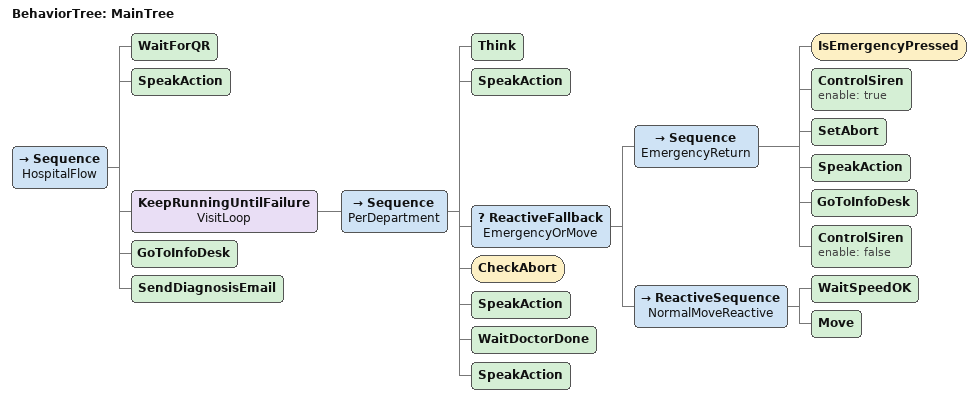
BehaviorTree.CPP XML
<?xml version="1.0" encoding="UTF-8"?>
<root BTCPP_format="4">
  <BehaviorTree ID="MainTree">

    <Sequence name="HospitalFlow">
      <WaitForQR/>

      <SpeakAction/>

      <KeepRunningUntilFailure name="VisitLoop">
        <Sequence name="PerDepartment">

          <Think/>

          <SpeakAction/>

          <ReactiveFallback name="EmergencyOrMove">

            <Sequence name="EmergencyReturn">
              <IsEmergencyPressed/>

              <ControlSiren enable="true"/>

              <SetAbort/>
              <SpeakAction/>

              <GoToInfoDesk/>

              <ControlSiren enable="false"/>
            </Sequence>

            <ReactiveSequence name="NormalMoveReactive">
              <WaitSpeedOK/>
              <Move/>
            </ReactiveSequence>

          </ReactiveFallback>

          <CheckAbort/>

          <SpeakAction/>

          <WaitDoctorDone/>

          <SpeakAction/>

        </Sequence>
      </KeepRunningUntilFailure>

      <GoToInfoDesk/>

      <SendDiagnosisEmail/>

    </Sequence>

  </BehaviorTree>

</root>
